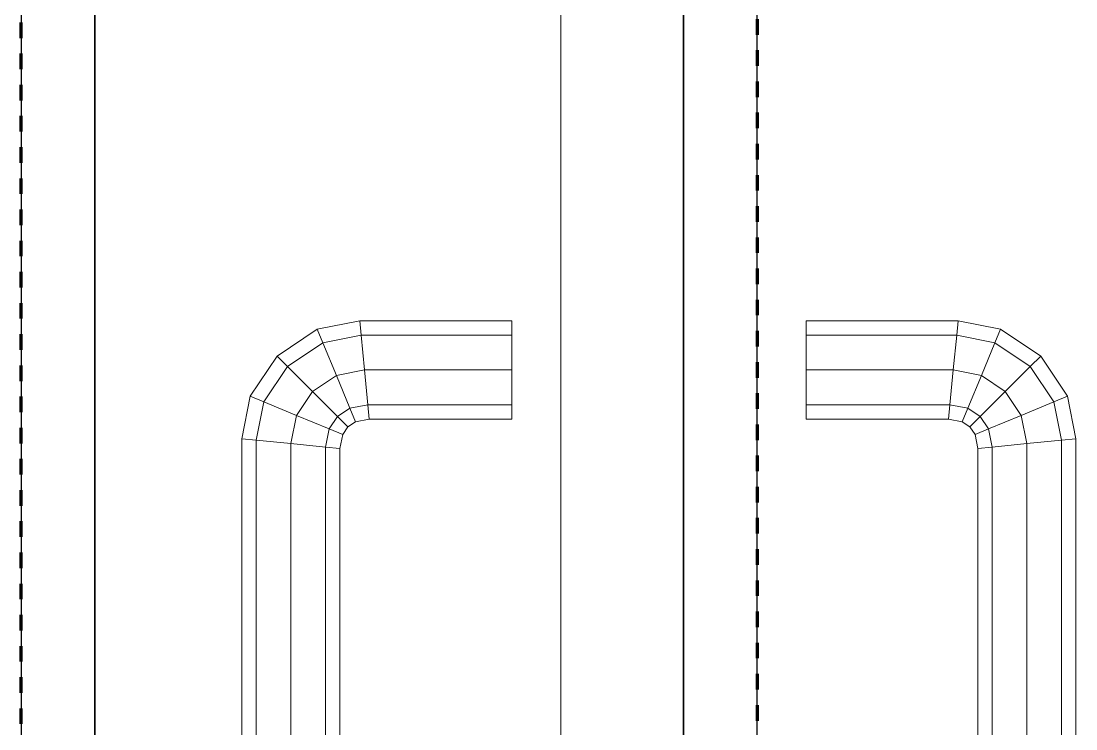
# Model space of a CAD drawing. Header units: millimetres. Extents: x -5300 to 98858, y -5196 to 93886.
# Drawn here: x 27335 to 27550, y 50324.9 to 50469 of the extents above; entities that cross this region are included whole.
import ezdxf

# ---------------------------------------------------------------- set-up
doc = ezdxf.new("R2010")
doc.units = ezdxf.units.MM
doc.linetypes.add('Штрих', pattern=[6.35, 3.175, -3.175])
doc.linetypes.add('Штрих_2_', pattern=[6.35, 3.175, -3.175])
for name, color, linetype, lineweight, true_color in [('_Разделитель помещений_', 4, 'Штрих', 70, 0x00ffff), ('Двери', 7, 'Continuous', 18, 0x7f7f7f), ('Обобщенные модели', 7, 'Continuous', 18, 0x7f7f7f), ('Стены', 7, 'Continuous', 18, 0x7f7f7f), ('Стены разрез', 7, 'Continuous', 50, 0x7f7f7f)]:
    doc.layers.add(name, color=color, linetype=linetype, lineweight=lineweight, true_color=true_color)

# ---------------------------------------------------------------- blocks, each defined once
blk = doc.blocks.new('СТВ_Перегородка_Кирпич 163996 - СТВ_Перегородка_Кирпич 2-247313-Подвал')
at = {"layer": 'Стены', "color": 254, "true_color": 0xd4d4d4}
blk.add_line((27350, 46650), (27350, 52500), dxfattribs=at)
blk = doc.blocks.new('СТВ_Перегородка_Кирпич 163996 - СТВ_Перегородка_Кирпич 163996-247310-Подвал')
at = {"layer": 'Стены', "color": 254, "true_color": 0xd4d4d4}
for p, q in [((27335, 50200), (27335, 51300)), ((27350, 50200), (27350, 51300)), ((27350, 51300), (27350, 50200)), ((27470, 50200), (27470, 51300)), ((27470, 51300), (27470, 50200)), ((27485, 51300), (27485, 50200))]:
    blk.add_line(p, q, dxfattribs=at)
at = {"layer": 'Стены разрез', "color": 254, "lineweight": 25, "true_color": 0xd4d4d4}
for p, q in [((27350, 52350), (27350, 46650)), ((27470, 46650), (27470, 52350)), ((27335, 52330), (27335, 49460)), ((27350, 49460), (27350, 52330)), ((27470, 52330), (27470, 46665)), ((27485, 46665), (27485, 52330))]:
    blk.add_line(p, q, dxfattribs=at)
blk.add_blockref('СТВ_Перегородка_Кирпич 163996 - СТВ_Перегородка_Кирпич 2-247313-Подвал', (0, 0))
blk = doc.blocks.new('Д-5 - Д-5-247359-Подвал')
at = {"layer": 'Двери', "color": 254, "true_color": 0xd4d4d4}
for p, q in [((27335, 51300), (27335, 50200)), ((27335, 50200), (27335, 51300)), ((27485, 50200), (27485, 51300)), ((27485, 50200), (27485, 51300)), ((27445, 50238), (27445, 51262)), ((27445, 51262), (27445, 50238)), ((27445, 50238), (27445, 51262)), ((27445, 51262), (27445, 50238)), ((27445, 50238), (27445, 51262)), ((27445, 51262), (27445, 50238)), ((27485, 51262), (27485, 50238)), ((27485, 51262), (27485, 50238)), ((27485, 51262), (27485, 50238)), ((27485, 51262), (27485, 50238)), ((27485, 50238), (27485, 51262)), ((27485, 50238), (27485, 51262)), ((27335, 50250), (27335, 51250)), ((27335, 51250), (27335, 50250)), ((27445, 50250), (27445, 51250)), ((27445, 51250), (27445, 50250)), ((27395.36, 50406.28), (27404.02, 50408)), ((27404.02, 50408), (27395.36, 50406.28)), ((27404.02, 50408), (27404.3, 50405.07)), ((27404.3, 50405.07), (27404.02, 50408)), ((27404.02, 50408), (27435, 50408)), ((27404.3, 50405.07), (27404.02, 50408)), ((27435, 50408), (27404.02, 50408)), ((27404.02, 50408), (27404.3, 50405.07)), ((27435, 50408), (27435, 50405.07)), ((27435, 50405.07), (27435, 50408)), ((27435, 50408), (27435, 50405.07)), ((27435, 50405.07), (27435, 50408)), ((27495, 50405.07), (27495, 50408)), ((27495, 50408), (27525.98, 50408)), ((27495, 50408), (27495, 50405.07)), ((27495, 50405.07), (27495, 50408)), ((27525.98, 50408), (27495, 50408)), ((27495, 50408), (27495, 50405.07)), ((27525.7, 50405.07), (27525.98, 50408)), ((27525.98, 50408), (27525.7, 50405.07)), ((27525.98, 50408), (27525.7, 50405.07)), ((27525.7, 50405.07), (27525.98, 50408)), ((27525.98, 50408), (27534.64, 50406.28)), ((27534.64, 50406.28), (27525.98, 50408)), ((27387.18, 50400.82), (27395.36, 50406.28)), ((27395.36, 50406.28), (27387.18, 50400.82)), ((27395.36, 50406.28), (27396.5, 50403.52)), ((27396.5, 50403.52), (27395.36, 50406.28)), ((27396.5, 50403.52), (27395.36, 50406.28)), ((27395.36, 50406.28), (27396.5, 50403.52)), ((27404.3, 50405.07), (27396.5, 50403.52)), ((27396.5, 50403.52), (27404.3, 50405.07)), ((27396.5, 50403.52), (27404.3, 50405.07)), ((27404.3, 50405.07), (27396.5, 50403.52)), ((27435, 50405.07), (27404.3, 50405.07)), ((27404.3, 50405.07), (27405, 50398)), ((27405, 50398), (27404.3, 50405.07)), ((27404.3, 50405.07), (27435, 50405.07)), ((27404.3, 50405.07), (27435, 50405.07)), ((27405, 50398), (27404.3, 50405.07)), ((27435, 50405.07), (27404.3, 50405.07)), ((27404.3, 50405.07), (27405, 50398)), ((27435, 50405.07), (27435, 50398)), ((27435, 50398), (27435, 50405.07)), ((27435, 50405.07), (27435, 50398)), ((27435, 50398), (27435, 50405.07)), ((27525.7, 50405.07), (27495, 50405.07)), ((27495, 50398), (27495, 50405.07)), ((27495, 50405.07), (27525.7, 50405.07)), ((27495, 50405.07), (27495, 50398)), ((27495, 50398), (27495, 50405.07)), ((27495, 50405.07), (27525.7, 50405.07)), ((27525.7, 50405.07), (27495, 50405.07)), ((27495, 50405.07), (27495, 50398)), ((27525, 50398), (27525.7, 50405.07)), ((27525.7, 50405.07), (27525, 50398)), ((27525.7, 50405.07), (27525, 50398)), ((27525, 50398), (27525.7, 50405.07)), ((27533.5, 50403.52), (27525.7, 50405.07)), ((27525.7, 50405.07), (27533.5, 50403.52)), ((27525.7, 50405.07), (27533.5, 50403.52)), ((27533.5, 50403.52), (27525.7, 50405.07)), ((27533.5, 50403.52), (27534.64, 50406.28)), ((27534.64, 50406.28), (27533.5, 50403.52)), ((27534.64, 50406.28), (27533.5, 50403.52)), ((27533.5, 50403.52), (27534.64, 50406.28)), ((27534.64, 50406.28), (27542.82, 50400.82)), ((27542.82, 50400.82), (27534.64, 50406.28)), ((27396.5, 50403.52), (27389.3, 50398.7)), ((27389.3, 50398.7), (27396.5, 50403.52)), ((27389.3, 50398.7), (27396.5, 50403.52)), ((27396.5, 50403.52), (27389.3, 50398.7)), ((27396.5, 50403.52), (27399.26, 50396.86)), ((27399.26, 50396.86), (27396.5, 50403.52)), ((27399.26, 50396.86), (27396.5, 50403.52)), ((27396.5, 50403.52), (27399.26, 50396.86)), ((27530.74, 50396.86), (27533.5, 50403.52)), ((27533.5, 50403.52), (27530.74, 50396.86)), ((27533.5, 50403.52), (27530.74, 50396.86)), ((27530.74, 50396.86), (27533.5, 50403.52)), ((27540.7, 50398.7), (27533.5, 50403.52)), ((27533.5, 50403.52), (27540.7, 50398.7)), ((27533.5, 50403.52), (27540.7, 50398.7)), ((27540.7, 50398.7), (27533.5, 50403.52)), ((27381.72, 50392.64), (27387.18, 50400.82)), ((27387.18, 50400.82), (27381.72, 50392.64)), ((27387.18, 50400.82), (27389.3, 50398.7)), ((27389.3, 50398.7), (27387.18, 50400.82)), ((27389.3, 50398.7), (27387.18, 50400.82)), ((27387.18, 50400.82), (27389.3, 50398.7)), ((27540.7, 50398.7), (27542.82, 50400.82)), ((27542.82, 50400.82), (27540.7, 50398.7)), ((27542.82, 50400.82), (27540.7, 50398.7)), ((27540.7, 50398.7), (27542.82, 50400.82)), ((27542.82, 50400.82), (27548.28, 50392.64)), ((27548.28, 50392.64), (27542.82, 50400.82)), ((27389.3, 50398.7), (27384.48, 50391.5)), ((27384.48, 50391.5), (27389.3, 50398.7)), ((27384.48, 50391.5), (27389.3, 50398.7)), ((27389.3, 50398.7), (27384.48, 50391.5)), ((27389.3, 50398.7), (27394.39, 50393.61)), ((27394.39, 50393.61), (27389.3, 50398.7)), ((27394.39, 50393.61), (27389.3, 50398.7)), ((27389.3, 50398.7), (27394.39, 50393.61)), ((27535.61, 50393.61), (27540.7, 50398.7)), ((27540.7, 50398.7), (27535.61, 50393.61)), ((27540.7, 50398.7), (27535.61, 50393.61)), ((27535.61, 50393.61), (27540.7, 50398.7)), ((27545.52, 50391.5), (27540.7, 50398.7)), ((27540.7, 50398.7), (27545.52, 50391.5)), ((27540.7, 50398.7), (27545.52, 50391.5)), ((27545.52, 50391.5), (27540.7, 50398.7)), ((27399.26, 50396.86), (27394.39, 50393.61)), ((27394.39, 50393.61), (27399.26, 50396.86)), ((27394.39, 50393.61), (27399.26, 50396.86)), ((27399.26, 50396.86), (27394.39, 50393.61)), ((27405, 50398), (27399.26, 50396.86)), ((27399.26, 50396.86), (27405, 50398)), ((27399.26, 50396.86), (27405, 50398)), ((27405, 50398), (27399.26, 50396.86)), ((27399.26, 50396.86), (27402.02, 50390.2)), ((27402.02, 50390.2), (27399.26, 50396.86)), ((27402.02, 50390.2), (27399.26, 50396.86)), ((27399.26, 50396.86), (27402.02, 50390.2)), ((27435, 50398), (27405, 50398)), ((27405, 50398), (27405.7, 50390.93)), ((27405.7, 50390.93), (27405, 50398)), ((27405, 50398), (27435, 50398)), ((27435, 50398), (27405, 50398)), ((27405, 50398), (27405.7, 50390.93)), ((27405, 50398), (27435, 50398)), ((27405.7, 50390.93), (27405, 50398)), ((27435, 50398), (27435, 50390.93)), ((27435, 50390.93), (27435, 50398)), ((27435, 50390.93), (27435, 50398)), ((27435, 50398), (27435, 50390.93)), ((27525, 50398), (27495, 50398)), ((27495, 50398), (27495, 50390.93)), ((27495, 50390.93), (27495, 50398)), ((27495, 50390.93), (27495, 50398)), ((27495, 50398), (27525, 50398)), ((27525, 50398), (27495, 50398)), ((27495, 50398), (27495, 50390.93)), ((27495, 50398), (27525, 50398)), ((27524.3, 50390.93), (27525, 50398)), ((27525, 50398), (27524.3, 50390.93)), ((27524.3, 50390.93), (27525, 50398)), ((27525, 50398), (27524.3, 50390.93)), ((27530.74, 50396.86), (27525, 50398)), ((27525, 50398), (27530.74, 50396.86)), ((27525, 50398), (27530.74, 50396.86)), ((27530.74, 50396.86), (27525, 50398)), ((27527.98, 50390.2), (27530.74, 50396.86)), ((27530.74, 50396.86), (27527.98, 50390.2)), ((27530.74, 50396.86), (27527.98, 50390.2)), ((27527.98, 50390.2), (27530.74, 50396.86)), ((27535.61, 50393.61), (27530.74, 50396.86)), ((27530.74, 50396.86), (27535.61, 50393.61)), ((27530.74, 50396.86), (27535.61, 50393.61)), ((27535.61, 50393.61), (27530.74, 50396.86)), ((27380, 50383.98), (27381.72, 50392.64)), ((27381.72, 50392.64), (27380, 50383.98)), ((27381.72, 50392.64), (27384.48, 50391.5)), ((27384.48, 50391.5), (27381.72, 50392.64)), ((27384.48, 50391.5), (27381.72, 50392.64)), ((27381.72, 50392.64), (27384.48, 50391.5)), ((27394.39, 50393.61), (27391.14, 50388.74)), ((27391.14, 50388.74), (27394.39, 50393.61)), ((27391.14, 50388.74), (27394.39, 50393.61)), ((27394.39, 50393.61), (27391.14, 50388.74)), ((27394.39, 50393.61), (27399.49, 50388.51)), ((27399.49, 50388.51), (27394.39, 50393.61)), ((27399.49, 50388.51), (27394.39, 50393.61)), ((27394.39, 50393.61), (27399.49, 50388.51)), ((27530.51, 50388.51), (27535.61, 50393.61)), ((27535.61, 50393.61), (27530.51, 50388.51)), ((27535.61, 50393.61), (27530.51, 50388.51)), ((27530.51, 50388.51), (27535.61, 50393.61)), ((27538.86, 50388.74), (27535.61, 50393.61)), ((27535.61, 50393.61), (27538.86, 50388.74)), ((27535.61, 50393.61), (27538.86, 50388.74)), ((27538.86, 50388.74), (27535.61, 50393.61)), ((27545.52, 50391.5), (27548.28, 50392.64)), ((27548.28, 50392.64), (27545.52, 50391.5)), ((27548.28, 50392.64), (27545.52, 50391.5)), ((27545.52, 50391.5), (27548.28, 50392.64)), ((27548.28, 50392.64), (27550, 50383.98)), ((27550, 50383.98), (27548.28, 50392.64)), ((27384.48, 50391.5), (27382.93, 50383.7)), ((27382.93, 50383.7), (27384.48, 50391.5)), ((27382.93, 50383.7), (27384.48, 50391.5)), ((27384.48, 50391.5), (27382.93, 50383.7)), ((27384.48, 50391.5), (27391.14, 50388.74)), ((27391.14, 50388.74), (27384.48, 50391.5)), ((27391.14, 50388.74), (27384.48, 50391.5)), ((27384.48, 50391.5), (27391.14, 50388.74)), ((27402.02, 50390.2), (27399.49, 50388.51)), ((27399.49, 50388.51), (27402.02, 50390.2)), ((27399.49, 50388.51), (27402.02, 50390.2)), ((27402.02, 50390.2), (27399.49, 50388.51)), ((27405.7, 50390.93), (27402.02, 50390.2)), ((27402.02, 50390.2), (27405.7, 50390.93)), ((27402.02, 50390.2), (27405.7, 50390.93)), ((27405.7, 50390.93), (27402.02, 50390.2)), ((27402.02, 50390.2), (27403.16, 50387.44)), ((27403.16, 50387.44), (27402.02, 50390.2)), ((27403.16, 50387.44), (27402.02, 50390.2)), ((27402.02, 50390.2), (27403.16, 50387.44)), ((27405.7, 50390.93), (27435, 50390.93)), ((27435, 50390.93), (27405.7, 50390.93)), ((27405.7, 50390.93), (27405.98, 50388)), ((27405.7, 50390.93), (27435, 50390.93)), ((27405.98, 50388), (27405.7, 50390.93)), ((27435, 50390.93), (27405.7, 50390.93)), ((27405.7, 50390.93), (27405.98, 50388)), ((27405.98, 50388), (27405.7, 50390.93)), ((27435, 50390.93), (27435, 50388)), ((27435, 50388), (27435, 50390.93)), ((27435, 50388), (27435, 50390.93)), ((27435, 50390.93), (27435, 50388)), ((27495, 50390.93), (27495, 50388)), ((27495, 50388), (27495, 50390.93)), ((27524.3, 50390.93), (27495, 50390.93)), ((27495, 50388), (27495, 50390.93)), ((27495, 50390.93), (27524.3, 50390.93)), ((27524.3, 50390.93), (27495, 50390.93)), ((27495, 50390.93), (27495, 50388)), ((27495, 50390.93), (27524.3, 50390.93)), ((27524.02, 50388), (27524.3, 50390.93)), ((27524.3, 50390.93), (27524.02, 50388)), ((27524.02, 50388), (27524.3, 50390.93)), ((27524.3, 50390.93), (27524.02, 50388)), ((27527.98, 50390.2), (27524.3, 50390.93)), ((27524.3, 50390.93), (27527.98, 50390.2)), ((27524.3, 50390.93), (27527.98, 50390.2)), ((27527.98, 50390.2), (27524.3, 50390.93)), ((27526.84, 50387.44), (27527.98, 50390.2)), ((27527.98, 50390.2), (27526.84, 50387.44)), ((27527.98, 50390.2), (27526.84, 50387.44)), ((27526.84, 50387.44), (27527.98, 50390.2)), ((27530.51, 50388.51), (27527.98, 50390.2)), ((27527.98, 50390.2), (27530.51, 50388.51)), ((27527.98, 50390.2), (27530.51, 50388.51)), ((27530.51, 50388.51), (27527.98, 50390.2)), ((27538.86, 50388.74), (27545.52, 50391.5)), ((27545.52, 50391.5), (27538.86, 50388.74)), ((27545.52, 50391.5), (27538.86, 50388.74)), ((27538.86, 50388.74), (27545.52, 50391.5)), ((27547.07, 50383.7), (27545.52, 50391.5)), ((27545.52, 50391.5), (27547.07, 50383.7)), ((27545.52, 50391.5), (27547.07, 50383.7)), ((27547.07, 50383.7), (27545.52, 50391.5)), ((27391.14, 50388.74), (27390, 50383)), ((27390, 50383), (27391.14, 50388.74)), ((27390, 50383), (27391.14, 50388.74)), ((27391.14, 50388.74), (27390, 50383)), ((27391.14, 50388.74), (27397.8, 50385.98)), ((27397.8, 50385.98), (27391.14, 50388.74)), ((27397.8, 50385.98), (27391.14, 50388.74)), ((27391.14, 50388.74), (27397.8, 50385.98)), ((27399.49, 50388.51), (27397.8, 50385.98)), ((27397.8, 50385.98), (27399.49, 50388.51)), ((27397.8, 50385.98), (27399.49, 50388.51)), ((27399.49, 50388.51), (27397.8, 50385.98)), ((27399.49, 50388.51), (27401.6, 50386.4)), ((27401.6, 50386.4), (27399.49, 50388.51)), ((27401.6, 50386.4), (27399.49, 50388.51)), ((27399.49, 50388.51), (27401.6, 50386.4)), ((27403.16, 50387.44), (27401.6, 50386.4)), ((27401.6, 50386.4), (27403.16, 50387.44)), ((27405.98, 50388), (27403.16, 50387.44)), ((27403.16, 50387.44), (27405.98, 50388)), ((27405.98, 50388), (27435, 50388)), ((27435, 50388), (27405.98, 50388)), ((27524.02, 50388), (27495, 50388)), ((27495, 50388), (27524.02, 50388)), ((27526.84, 50387.44), (27524.02, 50388)), ((27524.02, 50388), (27526.84, 50387.44)), ((27528.4, 50386.4), (27526.84, 50387.44)), ((27526.84, 50387.44), (27528.4, 50386.4)), ((27528.4, 50386.4), (27530.51, 50388.51)), ((27530.51, 50388.51), (27528.4, 50386.4)), ((27530.51, 50388.51), (27528.4, 50386.4)), ((27528.4, 50386.4), (27530.51, 50388.51)), ((27532.2, 50385.98), (27530.51, 50388.51)), ((27530.51, 50388.51), (27532.2, 50385.98)), ((27530.51, 50388.51), (27532.2, 50385.98)), ((27532.2, 50385.98), (27530.51, 50388.51)), ((27532.2, 50385.98), (27538.86, 50388.74)), ((27538.86, 50388.74), (27532.2, 50385.98)), ((27538.86, 50388.74), (27532.2, 50385.98)), ((27532.2, 50385.98), (27538.86, 50388.74)), ((27540, 50383), (27538.86, 50388.74)), ((27538.86, 50388.74), (27540, 50383)), ((27538.86, 50388.74), (27540, 50383)), ((27540, 50383), (27538.86, 50388.74)), ((27397.8, 50385.98), (27397.07, 50382.3)), ((27397.07, 50382.3), (27397.8, 50385.98)), ((27397.07, 50382.3), (27397.8, 50385.98)), ((27397.8, 50385.98), (27397.07, 50382.3)), ((27397.8, 50385.98), (27400.56, 50384.84)), ((27400.56, 50384.84), (27397.8, 50385.98)), ((27400.56, 50384.84), (27397.8, 50385.98)), ((27397.8, 50385.98), (27400.56, 50384.84)), ((27401.6, 50386.4), (27400.56, 50384.84)), ((27400.56, 50384.84), (27401.6, 50386.4)), ((27529.44, 50384.84), (27528.4, 50386.4)), ((27528.4, 50386.4), (27529.44, 50384.84)), ((27529.44, 50384.84), (27532.2, 50385.98)), ((27532.2, 50385.98), (27529.44, 50384.84)), ((27532.2, 50385.98), (27529.44, 50384.84)), ((27529.44, 50384.84), (27532.2, 50385.98)), ((27532.93, 50382.3), (27532.2, 50385.98)), ((27532.2, 50385.98), (27532.93, 50382.3)), ((27532.2, 50385.98), (27532.93, 50382.3)), ((27532.93, 50382.3), (27532.2, 50385.98)), ((27380, 50302.02), (27380, 50383.98)), ((27380, 50383.98), (27382.93, 50383.7)), ((27382.93, 50383.7), (27380, 50383.98)), ((27380, 50383.98), (27380, 50302.02)), ((27382.93, 50383.7), (27380, 50383.98)), ((27380, 50383.98), (27382.93, 50383.7)), ((27382.93, 50383.7), (27382.93, 50302.3)), ((27382.93, 50302.3), (27382.93, 50383.7)), ((27382.93, 50302.3), (27382.93, 50383.7)), ((27382.93, 50383.7), (27390, 50383)), ((27390, 50383), (27382.93, 50383.7)), ((27382.93, 50383.7), (27382.93, 50302.3)), ((27390, 50383), (27382.93, 50383.7)), ((27382.93, 50383.7), (27390, 50383)), ((27400.56, 50384.84), (27400, 50382.02)), ((27400, 50382.02), (27400.56, 50384.84)), ((27530, 50382.02), (27529.44, 50384.84)), ((27529.44, 50384.84), (27530, 50382.02)), ((27540, 50383), (27547.07, 50383.7)), ((27547.07, 50383.7), (27540, 50383)), ((27547.07, 50383.7), (27540, 50383)), ((27540, 50383), (27547.07, 50383.7)), ((27547.07, 50383.7), (27550, 50383.98)), ((27550, 50383.98), (27547.07, 50383.7)), ((27550, 50383.98), (27547.07, 50383.7)), ((27547.07, 50383.7), (27550, 50383.98)), ((27547.07, 50302.3), (27547.07, 50383.7)), ((27547.07, 50383.7), (27547.07, 50302.3)), ((27547.07, 50383.7), (27547.07, 50302.3)), ((27547.07, 50302.3), (27547.07, 50383.7)), ((27550, 50383.98), (27550, 50302.02)), ((27550, 50302.02), (27550, 50383.98)), ((27390, 50383), (27390, 50303)), ((27390, 50303), (27390, 50383)), ((27390, 50303), (27390, 50383)), ((27390, 50383), (27397.07, 50382.3)), ((27397.07, 50382.3), (27390, 50383)), ((27390, 50383), (27390, 50303)), ((27397.07, 50382.3), (27390, 50383)), ((27390, 50383), (27397.07, 50382.3)), ((27397.07, 50382.3), (27397.07, 50303.7)), ((27397.07, 50303.7), (27397.07, 50382.3)), ((27397.07, 50303.7), (27397.07, 50382.3)), ((27397.07, 50382.3), (27400, 50382.02)), ((27400, 50382.02), (27397.07, 50382.3)), ((27397.07, 50382.3), (27397.07, 50303.7)), ((27400, 50382.02), (27397.07, 50382.3)), ((27397.07, 50382.3), (27400, 50382.02)), ((27400, 50382.02), (27400, 50303.98)), ((27400, 50303.98), (27400, 50382.02)), ((27530, 50382.02), (27532.93, 50382.3)), ((27532.93, 50382.3), (27530, 50382.02)), ((27532.93, 50382.3), (27530, 50382.02)), ((27530, 50382.02), (27532.93, 50382.3)), ((27530, 50303.98), (27530, 50382.02)), ((27530, 50382.02), (27530, 50303.98)), ((27532.93, 50382.3), (27540, 50383)), ((27540, 50383), (27532.93, 50382.3)), ((27540, 50383), (27532.93, 50382.3)), ((27532.93, 50382.3), (27540, 50383)), ((27532.93, 50303.7), (27532.93, 50382.3)), ((27532.93, 50382.3), (27532.93, 50303.7)), ((27532.93, 50382.3), (27532.93, 50303.7)), ((27532.93, 50303.7), (27532.93, 50382.3)), ((27540, 50303), (27540, 50383)), ((27540, 50383), (27540, 50303)), ((27540, 50383), (27540, 50303)), ((27540, 50303), (27540, 50383))]:
    blk.add_line(p, q, dxfattribs=at)
blk = doc.blocks.new('Д-5 - Д-5-247363-Подвал')
blk.add_blockref('Д-5 - Д-5-247359-Подвал', (0, 0))
blk = doc.blocks.new('ПОТ-1_3_1 244299 - ПОТ-1_3_1 244299-249922-Подвал')
at = {"layer": 'Обобщенные модели', "color": 254, "true_color": 0xd4d4d4}
for p, q in [((27335, 49475), (27335, 52330)), ((27335, 52330), (27335, 49475))]:
    blk.add_line(p, q, dxfattribs=at)

msp = doc.modelspace()

# ---------------------------------------------------------------- linework, layer by layer
at = {"layer": '_Разделитель помещений_', "color": 131, "linetype": 'Штрих_2_', "true_color": 0xaaffff}
for p, q in [((27335, 49475), (27335, 52330)), ((27485, 52330), (27485, 46665))]:
    msp.add_line(p, q, dxfattribs=at)

# ---------------------------------------------------------------- block references
at = {"layer": 'Двери', "color": 254, "true_color": 0xd4d4d4}
msp.add_blockref('Д-5 - Д-5-247363-Подвал', (0, 0), dxfattribs=at)
at = {"layer": 'Обобщенные модели', "color": 254, "true_color": 0xd4d4d4}
msp.add_blockref('ПОТ-1_3_1 244299 - ПОТ-1_3_1 244299-249922-Подвал', (0, 0), dxfattribs=at)
at = {"layer": 'Стены', "color": 254, "true_color": 0xd4d4d4}
msp.add_blockref('СТВ_Перегородка_Кирпич 163996 - СТВ_Перегородка_Кирпич 163996-247310-Подвал', (0, 0), dxfattribs=at)

doc.saveas('drawing.dxf')
